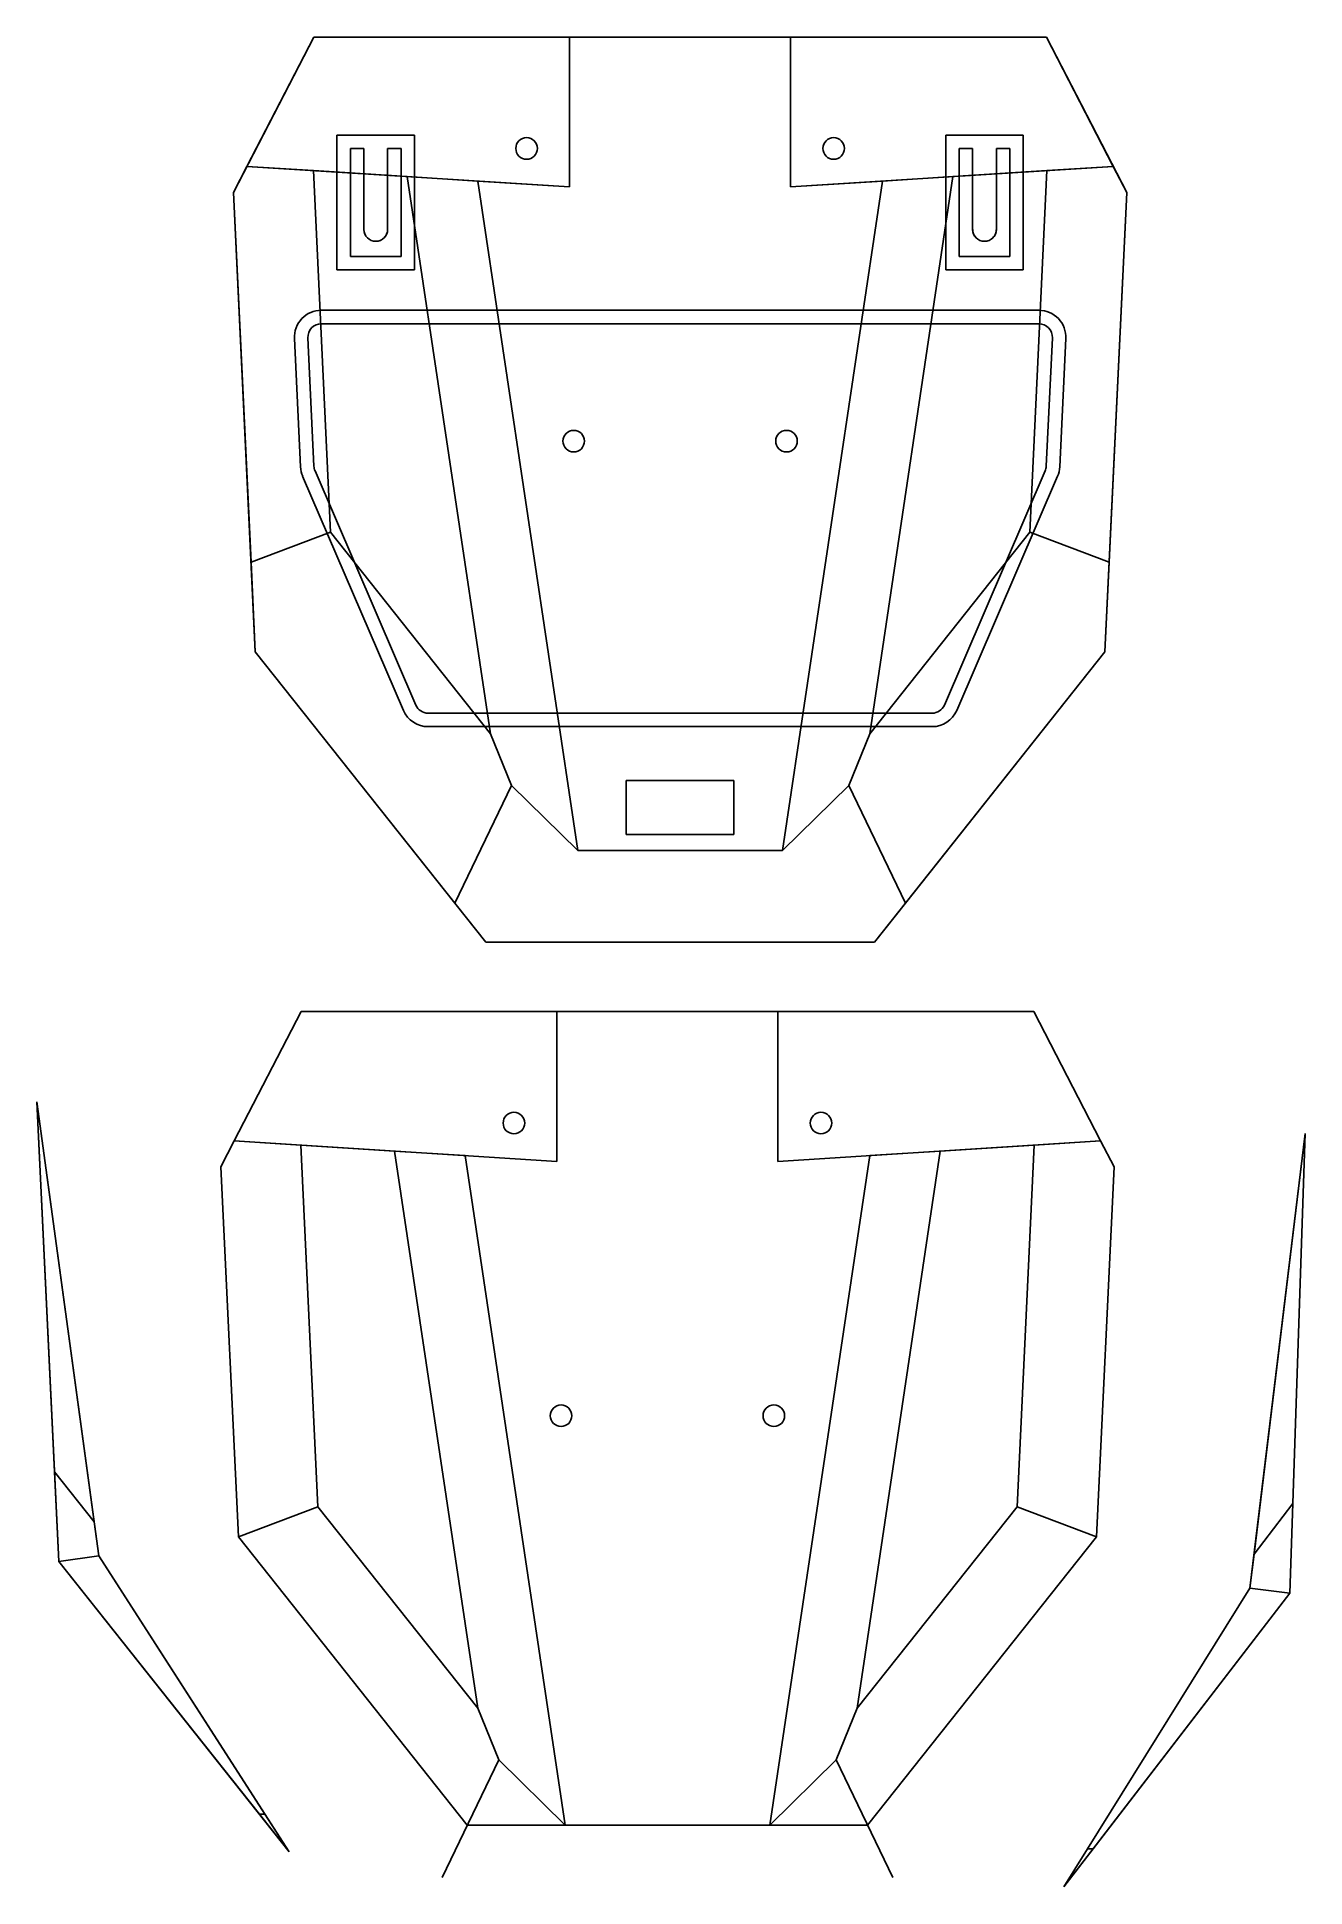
# Model space of a CAD drawing. Header units: millimetres. Extents: x 74 to 545, y 425 to 1111.
import ezdxf

# ---------------------------------------------------------------- set-up
doc = ezdxf.new("R2010")
doc.units = ezdxf.units.MM

msp = doc.modelspace()

# ---------------------------------------------------------------- linework, layer by layer
for p, q in [((147.15, 1053.47, 85), (176.93, 1111.11, 85)), ((176.93, 1111.11, 50), (152.14, 1063.12, 50)), ((176.93, 1111.11, 85), (176.93, 1111.11, 50)), ((176.93, 1111.11, 85), (448.94, 1111.11, 85)), ((176.93, 1111.11, 50), (271.93, 1111.11, 50)), ((271.93, 1111.11, 50), (271.93, 1055.49, 50)), ((271.93, 1111.11, 50), (271.93, 1111.11, 30)), ((271.93, 1055.49, 30), (271.93, 1111.11, 30)), ((271.93, 1111.11, 30), (353.94, 1111.11, 30)), ((353.94, 1111.11, 50), (353.94, 1055.49, 50)), ((448.94, 1111.11, 50), (353.94, 1111.11, 50)), ((353.94, 1111.11, 50), (353.94, 1111.11, 30)), ((353.94, 1055.49, 30), (353.94, 1111.11, 30)), ((448.94, 1111.11, 50), (473.74, 1063.12, 50)), ((448.94, 1111.11, 50), (448.94, 1111.11, 85)), ((448.94, 1111.11, 85), (478.72, 1053.47, 85)), ((214.34, 1074.71, 81), (185.54, 1074.71, 81)), ((185.54, 1074.71, 81), (185.54, 1024.71, 81)), ((214.34, 1024.71, 81), (214.34, 1074.71, 81)), ((440.34, 1074.71, 81), (411.54, 1074.71, 81)), ((411.54, 1074.71, 81), (411.54, 1024.71, 81)), ((440.34, 1024.71, 81), (440.34, 1074.71, 81)), ((195.54, 1069.71, 85), (190.54, 1069.71, 85)), ((190.54, 1029.71, 85), (190.54, 1069.71, 85)), ((195.54, 1039.71, 85), (195.54, 1069.71, 85)), ((195.54, 1069.71, 97.5), (195.54, 1069.71, 85)), ((195.54, 1039.71, 97.5), (195.54, 1069.71, 97.5)), ((204.34, 1069.71, 85), (204.34, 1069.71, 97.5)), ((204.34, 1039.71, 97.5), (204.34, 1069.71, 97.5)), ((204.34, 1069.71, 85), (204.34, 1039.71, 85)), ((209.34, 1069.71, 85), (204.34, 1069.71, 85)), ((209.34, 1029.71, 85), (209.34, 1069.71, 85)), ((421.54, 1069.71, 85), (416.54, 1069.71, 85)), ((416.54, 1029.71, 85), (416.54, 1069.71, 85)), ((421.54, 1039.71, 85), (421.54, 1069.71, 85)), ((421.54, 1069.71, 97.5), (421.54, 1069.71, 85)), ((421.54, 1039.71, 97.5), (421.54, 1069.71, 97.5)), ((430.34, 1069.71, 85), (430.34, 1069.71, 97.5)), ((430.34, 1039.71, 97.5), (430.34, 1069.71, 97.5)), ((430.34, 1069.71, 85), (430.34, 1039.71, 85)), ((435.34, 1069.71, 85), (430.34, 1069.71, 85)), ((435.34, 1029.71, 85), (435.34, 1069.71, 85)), ((147.15, 1053.47, 30), (152.14, 1063.12, 24.56)), ((152.14, 1063.12, 24.56), (176.8, 1061.55)), ((152.14, 1063.12, 24.56), (152.14, 1063.12, 50)), ((271.93, 1055.49, 50), (152.14, 1063.12, 50)), ((176.8, 1061.55), (183.17, 927.32)), ((176.8, 1061.55), (211.66, 1059.33)), ((237.76, 1057.67, 29.88), (211.66, 1059.33)), ((211.66, 1059.33), (242.5, 852.59)), ((237.76, 1057.67, 29.88), (237.81, 1057.66, 29.84)), ((237.76, 1057.67, 29.88), (237.81, 1057.23, 29.87)), ((237.81, 1057.66, 29.84), (237.81, 1057.23, 29.87)), ((237.86, 1057.66, 30), (237.81, 1057.66, 29.94)), ((237.81, 1057.66, 29.84), (237.81, 1057.66, 29.94)), ((237.81, 1057.23, 29.87), (237.81, 1057.66, 29.94)), ((274.92, 809.2, 30), (237.86, 1057.66, 30)), ((237.86, 1057.66, 30), (271.93, 1055.49, 30)), ((350.96, 809.2, 30), (388.01, 1057.66, 30)), ((353.94, 1055.49, 50), (473.74, 1063.12, 50)), ((388.01, 1057.66, 30), (353.94, 1055.49, 30)), ((414.21, 1059.33), (383.38, 852.59)), ((388.01, 1057.66, 30), (388.06, 1057.66, 29.94)), ((388.12, 1057.67, 29.88), (388.06, 1057.66, 29.84)), ((388.12, 1057.67, 29.88), (388.06, 1057.23, 29.87)), ((388.06, 1057.66, 29.84), (388.06, 1057.23, 29.87)), ((388.06, 1057.66, 29.84), (388.06, 1057.66, 29.94)), ((388.06, 1057.23, 29.87), (388.06, 1057.66, 29.94)), ((388.12, 1057.67, 29.88), (414.21, 1059.33)), ((449.07, 1061.55), (414.21, 1059.33)), ((449.07, 1061.55), (442.71, 927.32)), ((473.74, 1063.12, 24.56), (449.07, 1061.55)), ((478.72, 1053.47, 30), (473.74, 1063.12, 24.56)), ((473.74, 1063.12, 24.56), (473.74, 1063.12, 50)), ((153.66, 916.24, 30), (147.15, 1053.47, 30)), ((155.24, 883, 85), (147.15, 1053.47, 85)), ((147.15, 1053.47, 30), (147.15, 1053.47, 85)), ((271.93, 1055.49, 30), (271.93, 1055.49, 50)), ((353.94, 1055.49, 30), (353.94, 1055.49, 50)), ((478.72, 1053.47, 85), (470.64, 883, 85)), ((472.21, 916.24, 30), (478.72, 1053.47, 30)), ((478.72, 1053.47, 30), (478.72, 1053.47, 85)), ((195.54, 1039.71, 97.5), (195.54, 1039.71, 85)), ((195.55, 1039.71, 97.5), (195.54, 1039.71, 97.5)), ((204.34, 1039.71, 97.49), (204.34, 1039.71, 97.5)), ((204.34, 1039.71, 85), (204.34, 1039.71, 97.49)), ((421.54, 1039.71, 97.5), (421.54, 1039.71, 85)), ((421.55, 1039.71, 97.5), (421.54, 1039.71, 97.5)), ((430.34, 1039.71, 97.49), (430.34, 1039.71, 97.5)), ((430.34, 1039.71, 85), (430.34, 1039.71, 97.49)), ((190.54, 1029.71, 85), (209.34, 1029.71, 85)), ((416.54, 1029.71, 85), (435.34, 1029.71, 85)), ((185.54, 1024.71, 81), (214.34, 1024.71, 81)), ((411.54, 1024.71, 81), (440.34, 1024.71, 81)), ((179.74, 1009.71, 83), (446.14, 1009.71, 83)), ((179.74, 1009.71, 83), (179.74, 1009.71, 81)), ((446.14, 1009.71, 81), (179.74, 1009.71, 81)), ((446.14, 1009.71, 81), (446.14, 1009.71, 83)), ((446.14, 1004.71, 81), (179.74, 1004.71, 81)), ((179.74, 1004.71, 81), (179.74, 1004.71, 79)), ((446.14, 1004.71, 79), (179.74, 1004.71, 79)), ((446.14, 1004.71, 79), (446.14, 1004.71, 81)), ((169.75, 999.24, 81), (172.01, 951.6, 81)), ((169.75, 999.24, 81), (169.75, 999.24, 83)), ((172.01, 951.6, 83), (169.75, 999.24, 83)), ((174.74, 999.48, 79), (174.74, 999.48, 81)), ((174.74, 999.48, 81), (177, 951.83, 81)), ((174.74, 999.48, 79), (177, 951.83, 79)), ((448.87, 951.83, 81), (451.13, 999.48, 81)), ((448.87, 951.83, 79), (451.13, 999.48, 79)), ((451.13, 999.48, 81), (451.13, 999.48, 79)), ((453.87, 951.6, 81), (456.13, 999.24, 81)), ((456.13, 999.24, 83), (453.87, 951.6, 83)), ((456.13, 999.24, 83), (456.13, 999.24, 81)), ((172.01, 951.6, 83), (172.01, 951.6, 81)), ((172.81, 948.11, 81), (210.23, 861.26, 81)), ((172.81, 948.11, 81), (172.81, 948.11, 83)), ((210.23, 861.26, 83), (172.81, 948.11, 83)), ((177, 951.83, 81), (177, 951.83, 79)), ((177.4, 950.09, 79), (177.4, 950.09, 81)), ((177.4, 950.09, 81), (214.82, 863.24, 81)), ((177.4, 950.09, 79), (214.82, 863.24, 79)), ((411.05, 863.24, 81), (448.47, 950.09, 81)), ((411.05, 863.24, 79), (448.47, 950.09, 79)), ((415.65, 861.26, 81), (453.06, 948.11, 81)), ((453.06, 948.11, 83), (415.65, 861.26, 83)), ((448.47, 950.09, 81), (448.47, 950.09, 79)), ((448.87, 951.83, 79), (448.87, 951.83, 81)), ((453.06, 948.11, 83), (453.06, 948.11, 81)), ((453.87, 951.6, 81), (453.87, 951.6, 83)), ((183.17, 927.32), (153.66, 916.24, 30)), ((242.5, 852.59), (183.17, 927.32)), ((383.38, 852.59), (442.71, 927.32)), ((442.71, 927.32), (472.21, 916.24, 30)), ((155.24, 883, 49.43), (153.66, 916.24, 30)), ((470.64, 883, 49.43), (472.21, 916.24, 30)), ((240.82, 775.2, 85), (155.24, 883, 85)), ((155.24, 883, 85), (155.24, 883, 49.43)), ((155.24, 883, 49.43), (229.25, 789.77, 49.43)), ((470.64, 883, 85), (385.06, 775.2, 85)), ((470.64, 883, 49.43), (396.62, 789.77, 49.43)), ((470.64, 883, 49.43), (470.64, 883, 85)), ((210.23, 861.26, 83), (210.23, 861.26, 81)), ((214.82, 863.24, 81), (214.82, 863.24, 79)), ((219.41, 860.21, 79), (406.46, 860.21, 79)), ((219.41, 860.21, 79), (219.41, 860.21, 81)), ((219.41, 860.21, 81), (406.46, 860.21, 81)), ((406.46, 860.21, 81), (406.46, 860.21, 79)), ((411.05, 863.24, 79), (411.05, 863.24, 81)), ((415.65, 861.26, 81), (415.65, 861.26, 83)), ((219.41, 855.21, 81), (406.46, 855.21, 81)), ((219.41, 855.21, 81), (219.41, 855.21, 83)), ((406.46, 855.21, 83), (219.41, 855.21, 83)), ((242.5, 852.59), (250.34, 833.43, 5.77)), ((383.38, 852.59), (375.53, 833.43, 5.77)), ((406.46, 855.21, 83), (406.46, 855.21, 81)), ((250.34, 833.43, 5.77), (229.25, 789.77, 49.43)), ((250.34, 833.43, 5.77), (274.92, 809.2, 30)), ((332.94, 835.21, 80), (292.94, 835.21, 80)), ((292.94, 835.21, 76), (332.94, 835.21, 76)), ((292.94, 835.21, 80), (292.94, 815.21, 80)), ((292.94, 835.21, 76), (292.94, 835.21, 80)), ((292.94, 815.21, 76), (292.94, 835.21, 76)), ((332.94, 815.21, 80), (332.94, 835.21, 80)), ((332.94, 835.21, 76), (332.94, 815.21, 76)), ((332.94, 835.21, 76), (332.94, 835.21, 80)), ((375.53, 833.43, 5.77), (350.96, 809.2, 30)), ((375.53, 833.43, 5.77), (396.62, 789.77, 49.43)), ((292.94, 815.21, 80), (332.94, 815.21, 80)), ((332.94, 815.21, 76), (292.94, 815.21, 76)), ((292.94, 815.21, 76), (292.94, 815.21, 80)), ((332.94, 815.21, 76), (332.94, 815.21, 80)), ((350.96, 809.2, 30), (274.92, 809.2, 30)), ((229.25, 789.77, 49.43), (240.82, 775.2, 64)), ((396.62, 789.77, 49.43), (385.06, 775.2, 64)), ((385.06, 775.2, 85), (240.82, 775.2, 85)), ((385.06, 775.2, 64), (240.82, 775.2, 64)), ((240.82, 775.2, 85), (240.82, 775.2, 64)), ((385.06, 775.2, 64), (385.06, 775.2, 85)), ((172.23, 749.47, 50), (147.44, 701.48, 50)), ((172.23, 749.47, 50), (267.23, 749.47, 50)), ((267.23, 749.47, 50), (267.23, 693.85, 50)), ((267.23, 749.47, 50), (267.23, 749.47, 30)), ((267.23, 693.85, 30), (267.23, 749.47, 30)), ((267.23, 749.47, 30), (349.25, 749.47, 30)), ((349.25, 749.47, 50), (349.25, 693.85, 50)), ((444.25, 749.47, 50), (349.25, 749.47, 50)), ((349.25, 749.47, 50), (349.25, 749.47, 30)), ((349.25, 693.85, 30), (349.25, 749.47, 30)), ((444.25, 749.47, 50), (469.04, 701.48, 50)), ((95.4, 560.19, 30), (74.18, 715.95, 30)), ((74.18, 715.95, 80), (97.13, 547.51, 80)), ((82.27, 545.48, 80), (74.18, 715.95, 80)), ((74.18, 715.95, 80), (74.18, 715.95, 30)), ((74.18, 715.95, 30), (80.69, 578.72, 30)), ((147.44, 701.48, 30), (142.45, 691.82, 30)), ((142.45, 691.82, 30), (147.44, 701.48, 24.56)), ((267.23, 693.85, 30), (147.44, 701.48, 30)), ((147.44, 701.48, 30), (147.44, 701.48, 50)), ((267.23, 693.85, 50), (147.44, 701.48, 50)), ((147.44, 701.48, 24.56), (172.1, 699.91)), ((147.44, 701.48, 24.56), (147.44, 701.48, 50)), ((469.04, 701.48, 30), (349.25, 693.85, 30)), ((349.25, 693.85, 50), (469.04, 701.48, 50)), ((469.04, 701.48, 24.56), (444.37, 699.91)), ((474.02, 691.82, 30), (469.04, 701.48, 30)), ((469.04, 701.48, 30), (469.04, 701.48, 50)), ((474.02, 691.82, 30), (469.04, 701.48, 24.56)), ((469.04, 701.48, 24.56), (469.04, 701.48, 50)), ((544.93, 704.25, 80), (524.44, 535.49, 80)), ((525.99, 548.2, 30), (544.93, 704.25, 30)), ((539.34, 533.68, 80), (544.93, 704.25, 80)), ((544.93, 704.25, 30), (540.43, 566.94, 30)), ((544.93, 704.25, 80), (544.93, 704.25, 30)), ((172.1, 699.91), (178.47, 565.67)), ((172.1, 699.91), (206.96, 697.69)), ((233.06, 696.02, 29.88), (206.96, 697.69)), ((206.96, 697.69), (237.8, 490.95)), ((233.06, 696.02, 29.88), (233.11, 696.02, 29.84)), ((233.06, 696.02, 29.88), (233.11, 695.59, 29.87)), ((233.11, 696.02, 29.84), (233.11, 695.59, 29.87)), ((233.16, 696.02, 30), (233.11, 696.02, 29.94)), ((233.11, 696.02, 29.84), (233.11, 696.02, 29.94)), ((233.11, 695.59, 29.87), (233.11, 696.02, 29.94)), ((270.22, 447.56, 30), (233.16, 696.02, 30)), ((267.23, 693.85, 30), (267.23, 693.85, 50)), ((346.26, 447.56, 30), (383.31, 696.02, 30)), ((349.25, 693.85, 30), (349.25, 693.85, 50)), ((409.51, 697.69), (378.68, 490.95)), ((383.31, 696.02, 30), (383.36, 696.02, 29.94)), ((383.36, 696.02, 29.84), (383.36, 695.59, 29.87)), ((383.42, 696.02, 29.88), (383.36, 696.02, 29.84)), ((383.36, 696.02, 29.84), (383.36, 696.02, 29.94)), ((383.36, 695.59, 29.87), (383.36, 696.02, 29.94)), ((383.42, 696.02, 29.88), (383.36, 695.59, 29.87)), ((383.42, 696.02, 29.88), (409.51, 697.69)), ((444.37, 699.91), (409.51, 697.69)), ((444.37, 699.91), (438.01, 565.67)), ((148.96, 554.59, 30), (142.45, 691.82, 30)), ((148.96, 554.59, 30), (142.45, 691.82, 30)), ((467.51, 554.59, 30), (474.02, 691.82, 30)), ((467.51, 554.59, 30), (474.02, 691.82, 30)), ((95.4, 560.19, 30), (80.69, 578.72, 30)), ((80.69, 578.72, 30), (82.27, 545.48, 49.43)), ((178.47, 565.67), (148.96, 554.59, 30)), ((237.8, 490.95), (178.47, 565.67)), ((378.68, 490.95), (438.01, 565.67)), ((438.01, 565.67), (467.51, 554.59, 30)), ((525.99, 548.2, 30), (540.43, 566.94, 30)), ((540.43, 566.94, 30), (539.34, 533.68, 49.43)), ((97.13, 547.51, 36.53), (95.4, 560.19, 30)), ((148.96, 554.59, 30), (233.94, 447.56, 30)), ((382.54, 447.56, 30), (467.51, 554.59, 30)), ((82.27, 545.48, 49.43), (97.13, 547.51, 36.53)), ((97.13, 547.51, 80), (82.27, 545.48, 80)), ((97.13, 547.51, 50), (82.27, 545.48, 50)), ((82.27, 545.48, 80), (97.13, 547.51, 80)), ((82.27, 545.48, 80), (82.27, 545.48, 49.43)), ((82.27, 545.48, 50), (156.73, 451.68, 50)), ((167.85, 437.68, 80), (82.27, 545.48, 80)), ((82.27, 545.48, 80), (82.27, 545.48, 50)), ((97.13, 547.51, 80), (97.13, 547.51, 36.53)), ((97.13, 547.51, 80), (97.13, 547.51, 50)), ((158.83, 451.68, 50), (97.13, 547.51, 50)), ((97.13, 547.51, 80), (167.85, 437.68, 80)), ((524.44, 535.49, 36.53), (525.99, 548.2, 30)), ((524.44, 535.49, 80), (455.34, 424.65, 80)), ((464.15, 438.78, 50), (524.44, 535.49, 50)), ((524.44, 535.49, 80), (524.44, 535.49, 36.53)), ((539.34, 533.68, 49.43), (524.44, 535.49, 36.53)), ((524.44, 535.49, 80), (539.34, 533.68, 80)), ((524.44, 535.49, 50), (539.34, 533.68, 50)), ((539.34, 533.68, 80), (524.44, 535.49, 80)), ((524.44, 535.49, 80), (524.44, 535.49, 50)), ((455.34, 424.65, 80), (539.34, 533.68, 80)), ((539.34, 533.68, 50), (466.25, 438.81, 50)), ((539.34, 533.68, 80), (539.34, 533.68, 49.43)), ((539.34, 533.68, 80), (539.34, 533.68, 50)), ((237.8, 490.95), (245.64, 471.79, 5.77)), ((378.68, 490.95), (370.84, 471.79, 5.77)), ((245.64, 471.79, 5.77), (224.56, 428.13, 49.43)), ((245.64, 471.79, 5.77), (270.22, 447.56, 30)), ((370.84, 471.79, 5.77), (346.26, 447.56, 30)), ((370.84, 471.79, 5.77), (391.92, 428.13, 49.43)), ((156.73, 451.68, 50), (167.85, 437.68, 64)), ((156.73, 451.68, 50), (158.83, 451.68, 50)), ((167.85, 437.68, 64), (158.83, 451.68, 50)), ((382.54, 447.56, 30), (233.94, 447.56, 30)), ((346.26, 447.56, 30), (270.22, 447.56, 30)), ((167.85, 437.68, 80), (167.85, 437.68, 64)), ((466.25, 438.81, 50), (455.34, 424.65, 64)), ((455.34, 424.65, 64), (464.15, 438.78, 50)), ((466.25, 438.81, 50), (464.15, 438.78, 50)), ((455.34, 424.65, 80), (455.34, 424.65, 64))]:
    msp.add_line(p, q)
for centre in [(255.94, 1069.76, 85), (369.94, 1069.76, 85), (369.94, 1069.76, 50), (273.44, 961.16, 50), (273.44, 961.16, 30), (251.24, 708.12, 85), (365.24, 708.12, 85), (365.24, 708.12, 50), (268.74, 599.52, 50), (268.74, 599.52, 30)]:
    msp.add_circle(centre, 4)
at = {"extrusion": (0, 0, -1)}
for centre in [(-255.94, 1069.76, -50), (-352.44, 961.16, -50), (-352.44, 961.16, -30), (-251.24, 708.12, -50), (-347.74, 599.52, -50), (-347.74, 599.52, -30)]:
    msp.add_circle(centre, 4, dxfattribs=at)
for centre, radius, start, end in [((-199.94, 1039.71, -85), 4.4, 180, 0), ((-425.94, 1039.71, -85), 4.4, 180, 0), ((-179.74, 999.71, -83), 10, 357.28442, 90), ((-446.14, 999.71, -83), 10, 90, 182.71558), ((-182, 952.07, -83), 10, 336.69397, 357.28442), ((-443.88, 952.07, -83), 10, 182.71558, 203.30603), ((-219.41, 865.21, -83), 10, 270, 336.69397), ((-406.46, 865.21, -83), 10, 203.30603, 270)]:
    msp.add_arc(centre, radius, start, end, dxfattribs=at)
for centre, radius, start, end in [((199.94, 1039.71, 97.5), 4.4, 180, 270.08538), ((199.95, 1039.71, 97.5), 4.4, 180, 269.91462), ((425.94, 1039.71, 97.5), 4.4, 180, 270.08538), ((425.95, 1039.71, 97.5), 4.4, 180, 269.91462), ((179.74, 999.71, 81), 10, 90, 182.71558), ((446.14, 999.71, 81), 10, 357.28442, 90), ((179.74, 999.71, 79), 5, 90, 182.71558), ((446.14, 999.71, 79), 5, 357.28442, 90), ((182, 952.07, 81), 10, 182.71558, 203.30603), ((182, 952.07, 79), 5, 182.71558, 203.30603), ((443.88, 952.07, 79), 5, 336.69397, 357.28442), ((443.88, 952.07, 81), 10, 336.69397, 357.28442), ((219.41, 865.21, 81), 10, 203.30603, 270), ((219.41, 865.21, 79), 5, 203.30603, 270), ((406.46, 865.21, 79), 5, 270, 336.69397), ((406.46, 865.21, 81), 10, 270, 336.69397)]:
    msp.add_arc(centre, radius, start, end)
at = {"extrusion": (2.47151e-16, -9.70674e-16, -1)}
for centre, start, end in [((-179.74, 999.71, -81), 357.28442, 90), ((-446.14, 999.71, -81), 90, 182.71558), ((-182, 952.07, -81), 336.69397, 357.28442), ((-443.88, 952.07, -81), 182.71558, 203.30603), ((-219.41, 865.21, -81), 270, 336.69397), ((-406.46, 865.21, -81), 203.30603, 270)]:
    msp.add_arc(centre, 5, start, end, dxfattribs=at)
for points in [[(199.94, 1035.31, 97.5), (199.95, 1035.31, 97.5), (199.95, 1035.31, 97.5), (200.23, 1035.31, 97.5), (200.51, 1035.34, 97.5), (201.08, 1035.45, 97.5), (201.36, 1035.54, 97.5), (201.9, 1035.77, 97.49), (202.16, 1035.91, 97.49), (202.64, 1036.23, 97.49), (202.86, 1036.41, 97.49), (203.25, 1036.8, 97.49), (203.43, 1037.02, 97.49), (203.75, 1037.5, 97.49), (203.89, 1037.76, 97.49), (204.12, 1038.3, 97.49), (204.2, 1038.59, 97.49), (204.31, 1039.15, 97.49), (204.34, 1039.44, 97.49), (204.34, 1039.71, 97.49)], [(425.94, 1035.31, 97.5), (425.95, 1035.31, 97.5), (425.95, 1035.31, 97.5), (426.23, 1035.31, 97.5), (426.51, 1035.34, 97.5), (427.08, 1035.45, 97.5), (427.36, 1035.54, 97.5), (427.9, 1035.77, 97.49), (428.16, 1035.91, 97.49), (428.64, 1036.23, 97.49), (428.86, 1036.41, 97.49), (429.25, 1036.8, 97.49), (429.43, 1037.02, 97.49), (429.75, 1037.5, 97.49), (429.89, 1037.76, 97.49), (430.12, 1038.3, 97.49), (430.2, 1038.59, 97.49), (430.31, 1039.15, 97.49), (430.34, 1039.44, 97.49), (430.34, 1039.71, 97.49)]]:
    msp.add_open_spline(points, degree=3, knots=[-6.623092, -6.623092, -6.623092, -6.623092, -6.616537, -6.616537, -5.788787, -5.788787, -4.961036, -4.961036, -4.133285, -4.133285, -3.305535, -3.305535, -2.479151, -2.479151, -1.652767, -1.652767, -0.826384, -0.826384, 0, 0, 0, 0])

doc.saveas('drawing.dxf')
